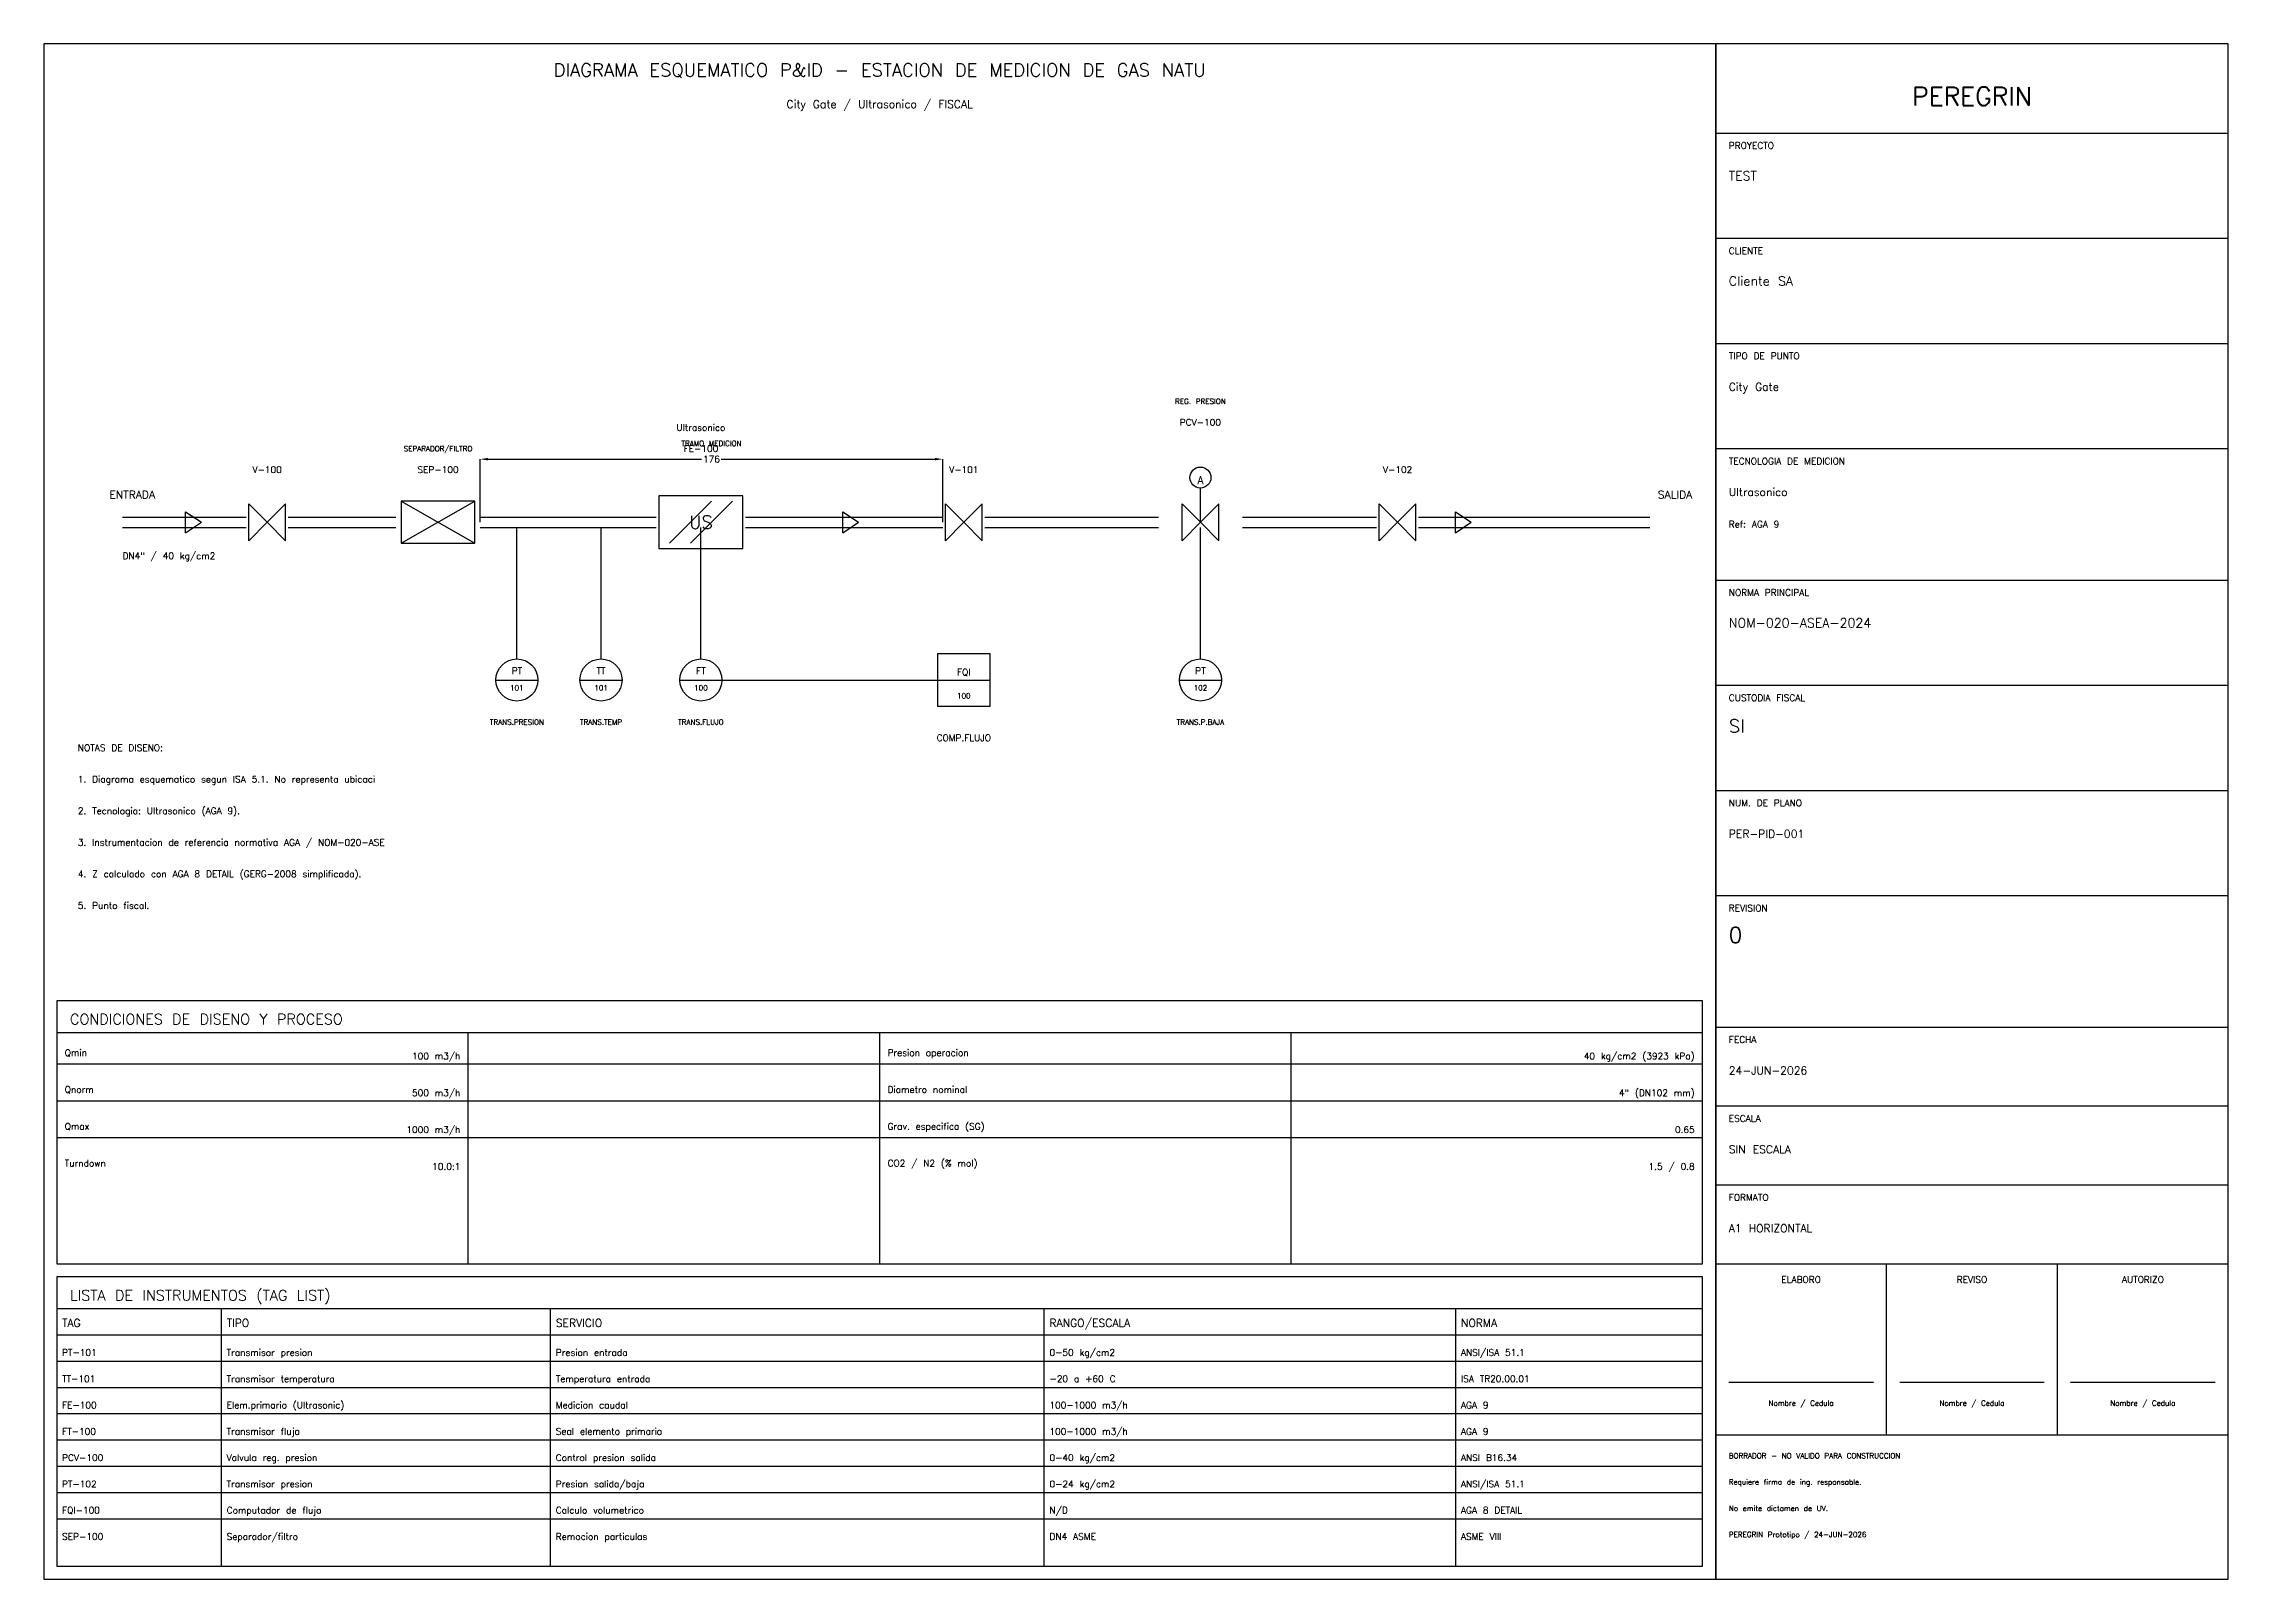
# Model space of a CAD drawing. Header units: metres. Extents: x 5 to 836, y 5 to 589.
import ezdxf
from ezdxf.enums import TextEntityAlignment as Align

# ---------------------------------------------------------------- set-up
doc = ezdxf.new("R2010")
doc.units = ezdxf.units.M
for name, color, linetype in [('ANOTACIONES', 8, 'Continuous'), ('BORDE', 7, 'Continuous'), ('COTAS', 1, 'Continuous'), ('DATOS', 7, 'Continuous'), ('INSTRUMENTOS', 3, 'Continuous'), ('PROCESO', 5, 'Continuous'), ('TAGLIST', 7, 'Continuous'), ('TITULO', 7, 'Continuous'), ('VALVULAS', 2, 'Continuous')]:
    doc.layers.add(name, color=color, linetype=linetype)
doc.styles.get("Standard").update_dxf_attribs({"font": 'txt.shx'})
doc.dimstyles.get("Standard").update_dxf_attribs({"dimtxt": 2.5, "dimasz": 2.5, "dimexe": 1.25, "dimexo": 0.625, "dimtad": 1, "dimcen": 2.5, "dimazin": 3, "dimtfac": 1, "dimtmove": 0, "dimatfit": 3})

# ---------------------------------------------------------------- blocks, each defined once
blk = doc.blocks.new('ISA_GATE_VALVE')
for p, q in [((-7, 7), (0, 0)), ((-7, -7), (-7, 7)), ((-7, -7), (0, 0)), ((7, 7), (0, 0)), ((7, -7), (0, 0)), ((7, -7), (7, 7))]:
    blk.add_line(p, q)
blk = doc.blocks.new('ISA_STRAINER')
for p, q in [((14, 8), (-14, 8)), ((-14, 8), (-14, -8)), ((-14, -8), (14, 8)), ((-14, 8), (14, -8)), ((14, -8), (14, 8)), ((-14, -8), (14, -8))]:
    blk.add_line(p, q)
blk = doc.blocks.new('ISA_ULTRASONIC')
for p, q in [((16, 10), (-16, 10)), ((-16, 10), (-16, -10)), ((16, -10), (16, 10)), ((-12, -8), (4, 8)), ((-4, -8), (12, 8)), ((-16, -10), (16, -10))]:
    blk.add_line(p, q)
blk.add_text('US', height=5).set_placement((0, 0), align=Align.MIDDLE_CENTER)
blk = doc.blocks.new('ISA_CONTROL_VALVE')
for p, q in [((0, 0), (0, 13)), ((-7, 7), (0, 0)), ((-7, -7), (-7, 7)), ((-7, -7), (0, 0)), ((7, 7), (0, 0)), ((7, -7), (0, 0)), ((7, -7), (7, 7))]:
    blk.add_line(p, q)
blk.add_circle((0, 17), 4)
blk.add_text('A', height=3).set_placement((0, 16), align=Align.MIDDLE_CENTER)
blk = doc.blocks.new('ISA_BUBBLE')
blk.add_line((-8, 0), (8, 0))
blk.add_circle((0, 0), 8)
for tag, height, p in [('TAG_TOP', 2.5, (0, 3.5)), ('TAG_BOT', 2, (0, -3))]:
    blk.add_attdef(tag, text='', height=height).set_placement(p, align=Align.MIDDLE_CENTER)
blk = doc.blocks.new('*U1')
blk.add_blockref('ISA_BUBBLE', (0, 0)).add_auto_attribs({'TAG_TOP': 'PT', 'TAG_BOT': '101'})
blk = doc.blocks.new('*U2')
blk.add_blockref('ISA_BUBBLE', (0, 0)).add_auto_attribs({'TAG_TOP': 'TT', 'TAG_BOT': '101'})
blk = doc.blocks.new('*U3')
blk.add_blockref('ISA_BUBBLE', (0, 0)).add_auto_attribs({'TAG_TOP': 'FT', 'TAG_BOT': '100'})
blk = doc.blocks.new('*U4')
blk.add_blockref('ISA_BUBBLE', (0, 0)).add_auto_attribs({'TAG_TOP': 'PT', 'TAG_BOT': '102'})
blk = doc.blocks.new('_CLOSEDFILLED')
at = {"color": 0, "linetype": 'BYBLOCK'}
blk.add_solid([(-1, 0.16), (0, 0), (-1, -0.16)], dxfattribs=at)
blk = doc.blocks.new('*D5')
for p, q in [((171, 407), (171, 431)), ((174, 431), (255.25, 431)), ((262.75, 431), (344, 431)), ((347, 407), (347, 431))]:
    blk.add_line(p, q)
at = {"layer": 'Defpoints'}
for p in [(171, 431), (171, 407), (347, 407)]:
    blk.add_point(p, dxfattribs=at)
at = {"xscale": 3, "yscale": 3, "rotation": 180}
blk.add_blockref('_CLOSEDFILLED', (171, 431), dxfattribs=at)
at = {"xscale": 3, "yscale": 3}
blk.add_blockref('_CLOSEDFILLED', (347, 431), dxfattribs=at)
at = {"insert": (259, 431), "char_height": 2.5, "attachment_point": 5}
blk.add_mtext('176', dxfattribs=at)

msp = doc.modelspace()

# ---------------------------------------------------------------- linework, layer by layer
at = {"layer": 'ANOTACIONES'}
for p, q in [((10, 201), (636, 201)), ((10, 187), (636, 187)), ((10, 173), (636, 173)), ((10, 98), (636, 98)), ((10, 88), (636, 88)), ((10, 78), (636, 78)), ((646, 80), (701, 80)), ((711, 80), (766, 80)), ((776, 80), (831, 80)), ((10, 68), (636, 68)), ((10, 58), (636, 58)), ((10, 48), (636, 48)), ((10, 38), (636, 38)), ((10, 28), (636, 28))]:
    msp.add_line(p, q, dxfattribs=at)
at = {"layer": 'BORDE'}
for p, q in [((836, 589), (5, 589)), ((5, 589), (5, 5)), ((641, 5), (641, 589)), ((836, 5), (836, 589)), ((5, 5), (836, 5))]:
    msp.add_line(p, q, dxfattribs=at)
at = {"layer": 'DATOS'}
for p, q in [((636, 225), (10, 225)), ((10, 225), (10, 125)), ((636, 125), (636, 225)), ((10, 213), (636, 213)), ((166.5, 125), (166.5, 213)), ((323, 125), (323, 213)), ((479.5, 125), (479.5, 213)), ((10, 125), (636, 125))]:
    msp.add_line(p, q, dxfattribs=at)
at = {"layer": 'INSTRUMENTOS'}
for p, q in [((185, 355), (185, 405)), ((217, 355), (217, 405)), ((255, 355), (255, 405)), ((445, 355), (445, 405)), ((365, 357), (345, 357)), ((345, 357), (345, 337)), ((365, 337), (365, 357)), ((255, 347), (345, 347)), ((345, 347), (365, 347)), ((345, 337), (365, 337))]:
    msp.add_line(p, q, dxfattribs=at)
at = {"layer": 'PROCESO'}
for p, q in [((35, 409), (82, 409)), ((59, 411), (65, 407)), ((59, 403), (59, 411)), ((98, 409), (139, 409)), ((171, 409), (238, 409)), ((272, 409), (347, 409)), ((309, 411), (315, 407)), ((309, 403), (309, 411)), ((363, 409), (429, 409)), ((461, 409), (512, 409)), ((528, 409), (616, 409)), ((542, 411), (548, 407)), ((542, 403), (542, 411)), ((35, 405), (82, 405)), ((59, 403), (65, 407)), ((98, 405), (139, 405)), ((171, 405), (238, 405)), ((272, 405), (347, 405)), ((309, 403), (315, 407)), ((363, 405), (429, 405)), ((461, 405), (512, 405)), ((528, 405), (616, 405)), ((542, 403), (548, 407))]:
    msp.add_line(p, q, dxfattribs=at)
at = {"layer": 'TAGLIST'}
for p, q in [((636, 120), (10, 120)), ((10, 120), (10, 10)), ((636, 10), (636, 120)), ((10, 108), (636, 108)), ((72.6, 10), (72.6, 108)), ((197.8, 10), (197.8, 108)), ((385.6, 10), (385.6, 108)), ((542.1, 10), (542.1, 108)), ((10, 98), (636, 98)), ((10, 10), (636, 10))]:
    msp.add_line(p, q, dxfattribs=at)
at = {"layer": 'TITULO'}
for p, q in [((836, 589), (641, 589)), ((641, 589), (641, 5)), ((836, 5), (836, 589)), ((641, 555), (836, 555)), ((641, 515), (836, 515)), ((641, 475), (836, 475)), ((641, 435), (836, 435)), ((641, 385), (836, 385)), ((641, 345), (836, 345)), ((641, 305), (836, 305)), ((641, 265), (836, 265)), ((641, 215), (836, 215)), ((641, 185), (836, 185)), ((641, 155), (836, 155)), ((641, 125), (836, 125)), ((706, 60), (706, 125)), ((771, 60), (771, 125)), ((641, 60), (836, 60)), ((641, 5), (836, 5))]:
    msp.add_line(p, q, dxfattribs=at)

# ---------------------------------------------------------------- block references
at = {"layer": 'INSTRUMENTOS'}
for name, p in [('*U1', (185, 347)), ('*U2', (217, 347)), ('*U3', (255, 347)), ('*U4', (445, 347))]:
    msp.add_blockref(name, p, dxfattribs=at)
at = {"layer": 'PROCESO'}
msp.add_blockref('ISA_ULTRASONIC', (255, 407), dxfattribs=at)
at = {"layer": 'VALVULAS'}
for name, p in [('ISA_CONTROL_VALVE', (445, 407)), ('ISA_GATE_VALVE', (90, 407)), ('ISA_STRAINER', (155, 407)), ('ISA_GATE_VALVE', (355, 407)), ('ISA_GATE_VALVE', (520, 407))]:
    msp.add_blockref(name, p, dxfattribs=at)

# ---------------------------------------------------------------- texts
at = {"layer": 'ANOTACIONES'}
for s, height, p in [('City Gate / Ultrasonico / FISCAL', 3, (323, 566)), ('REG. PRESION', 2, (445, 453)), ('Ultrasonico', 2.5, (255, 443)), ('PCV-100', 2.5, (445, 445)), ('SEPARADOR/FILTRO', 2, (155, 435)), ('FE-100', 2.5, (255, 435)), ('V-100', 2.5, (90, 427)), ('SEP-100', 2.5, (155, 427)), ('V-101', 2.5, (355, 427)), ('V-102', 2.5, (520, 427)), ('TRANS.PRESION', 2, (185, 331)), ('TRANS.TEMP', 2, (217, 331)), ('TRANS.FLUJO', 2, (255, 331)), ('COMP.FLUJO', 2.5, (355, 325)), ('TRANS.P.BAJA', 2, (445, 331)), ('ELABORO', 2.5, (673.5, 119)), ('REVISO', 2.5, (738.5, 119)), ('AUTORIZO', 2.5, (803.5, 119)), ('Nombre / Cedula', 2, (673.5, 72)), ('Nombre / Cedula', 2, (738.5, 72)), ('Nombre / Cedula', 2, (803.5, 72))]:
    msp.add_text(s, height=height, dxfattribs=at).set_placement(p, align=Align.MIDDLE_CENTER)
for s, height, p in [('PROYECTO', 2.5, (646, 549)), ('CLIENTE', 2.5, (646, 509)), ('TIPO DE PUNTO', 2.5, (646, 469)), ('TECNOLOGIA DE MEDICION', 2.5, (646, 429)), ('ENTRADA', 3, (30, 416)), ('SALIDA', 3, (619, 416)), ('Ref: AGA 9', 2.5, (646, 405)), ('DN4" / 40 kg/cm2', 2.5, (35, 393)), ('NORMA PRINCIPAL', 2.5, (646, 379)), ('CUSTODIA FISCAL', 2.5, (646, 339)), ('NOTAS DE DISENO:', 2.5, (18, 320)), ('1. Diagrama esquematico segun ISA 5.1. No representa ubicaci', 2.5, (18, 308)), ('NUM. DE PLANO', 2.5, (646, 299)), ('2. Tecnologia: Ultrasonico (AGA 9).', 2.5, (18, 296)), ('3. Instrumentacion de referencia normativa AGA / NOM-020-ASE', 2.5, (18, 284)), ('4. Z calculado con AGA 8 DETAIL (GERG-2008 simplificada).', 2.5, (18, 272)), ('5. Punto fiscal.', 2.5, (18, 260)), ('REVISION', 2.5, (646, 259)), ('FECHA', 2.5, (646, 209)), ('Qmin', 2.5, (13, 204)), ('Presion operacion', 2.5, (326, 204)), ('Qnorm', 2.5, (13, 190)), ('Diametro nominal', 2.5, (326, 190)), ('Qmax', 2.5, (13, 176)), ('Grav. especifica (SG)', 2.5, (326, 176)), ('ESCALA', 2.5, (646, 179)), ('Turndown', 2.5, (13, 162)), ('CO2 / N2 (% mol)', 2.5, (326, 162)), ('FORMATO', 2.5, (646, 149)), ('PT-101', 2.5, (12, 90)), ('Transmisor presion', 2.5, (74.6, 90)), ('Presion entrada', 2.5, (199.8, 90)), ('0-50 kg/cm2', 2.5, (387.6, 90)), ('ANSI/ISA 51.1', 2.5, (544.1, 90)), ('TT-101', 2.5, (12, 80)), ('Transmisor temperatura', 2.5, (74.6, 80)), ('Temperatura entrada', 2.5, (199.8, 80)), ('-20 a +60 C', 2.5, (387.6, 80)), ('ISA TR20.00.01', 2.5, (544.1, 80)), ('FE-100', 2.5, (12, 70)), ('Elem.primario (Ultrasonic)', 2.5, (74.6, 70)), ('Medicion caudal', 2.5, (199.8, 70)), ('100-1000 m3/h', 2.5, (387.6, 70)), ('AGA 9', 2.5, (544.1, 70)), ('FT-100', 2.5, (12, 60)), ('Transmisor flujo', 2.5, (74.6, 60)), ('Seal elemento primario', 2.5, (199.8, 60)), ('100-1000 m3/h', 2.5, (387.6, 60)), ('AGA 9', 2.5, (544.1, 60)), ('PCV-100', 2.5, (12, 50)), ('Valvula reg. presion', 2.5, (74.6, 50)), ('Control presion salida', 2.5, (199.8, 50)), ('0-40 kg/cm2', 2.5, (387.6, 50)), ('ANSI B16.34', 2.5, (544.1, 50)), ('BORRADOR - NO VALIDO PARA CONSTRUCCION', 2, (646, 51)), ('PT-102', 2.5, (12, 40)), ('Transmisor presion', 2.5, (74.6, 40)), ('Presion salida/baja', 2.5, (199.8, 40)), ('0-24 kg/cm2', 2.5, (387.6, 40)), ('ANSI/ISA 51.1', 2.5, (544.1, 40)), ('Requiere firma de ing. responsable.', 2, (646, 41)), ('FQI-100', 2.5, (12, 30)), ('Computador de flujo', 2.5, (74.6, 30)), ('Calculo volumetrico', 2.5, (199.8, 30)), ('N/D', 2.5, (387.6, 30)), ('AGA 8 DETAIL', 2.5, (544.1, 30)), ('No emite dictamen de UV.', 2, (646, 31)), ('SEP-100', 2.5, (12, 20)), ('Separador/filtro', 2.5, (74.6, 20)), ('Remocion particulas', 2.5, (199.8, 20)), ('DN4 ASME', 2.5, (387.6, 20)), ('ASME VIII', 2.5, (544.1, 20)), ('PEREGRIN Prototipo / 24-JUN-2026', 2, (646, 21))]:
    msp.add_text(s, height=height, dxfattribs=at).set_placement(p)
at = {"layer": 'COTAS'}
msp.add_text('TRAMO MEDICION', height=2, dxfattribs=at).set_placement((259, 437), align=Align.MIDDLE_CENTER)
at = {"layer": 'DATOS'}
msp.add_text('CONDICIONES DE DISENO Y PROCESO', height=4, dxfattribs=at).set_placement((15, 216))
for s, p in [('100 m3/h', (163.5, 204)), ('40 kg/cm2 (3923 kPa)', (633, 204)), ('500 m3/h', (163.5, 190)), ('4" (DN102 mm)', (633, 190)), ('1000 m3/h', (163.5, 176)), ('0.65', (633, 176)), ('10.0:1', (163.5, 162)), ('1.5 / 0.8', (633, 162))]:
    msp.add_text(s, height=2.5, dxfattribs=at).set_placement(p, align=Align.MIDDLE_RIGHT)
at = {"layer": 'INSTRUMENTOS'}
for s, height, p in [('FQI', 2.5, (355, 350)), ('100', 2, (355, 341))]:
    msp.add_text(s, height=height, dxfattribs=at).set_placement(p, align=Align.MIDDLE_CENTER)
at = {"layer": 'PROCESO'}
msp.add_text('DIAGRAMA ESQUEMATICO P&ID - ESTACION DE MEDICION DE GAS NATU', height=5, dxfattribs=at).set_placement((323, 579), align=Align.MIDDLE_CENTER)
at = {"layer": 'TAGLIST'}
for s, height, p in [('LISTA DE INSTRUMENTOS (TAG LIST)', 4, (15, 111)), ('TAG', 3, (12, 101)), ('TIPO', 3, (74.6, 101)), ('SERVICIO', 3, (199.8, 101)), ('RANGO/ESCALA', 3, (387.6, 101)), ('NORMA', 3, (544.1, 101))]:
    msp.add_text(s, height=height, dxfattribs=at).set_placement(p)
at = {"layer": 'TITULO'}
msp.add_text('PEREGRIN', height=7, dxfattribs=at).set_placement((738.5, 569), align=Align.MIDDLE_CENTER)
for s, height, p in [('TEST', 3.5, (646, 537)), ('Cliente SA', 3.5, (646, 497)), ('City Gate', 3, (646, 457)), ('Ultrasonico', 3, (646, 417)), ('NOM-020-ASEA-2024', 3.5, (646, 367)), ('SI', 5, (646, 327)), ('PER-PID-001', 3, (646, 287)), ('0', 6, (646, 247)), ('24-JUN-2026', 3, (646, 197)), ('SIN ESCALA', 3, (646, 167)), ('A1 HORIZONTAL', 3, (646, 137))]:
    msp.add_text(s, height=height, dxfattribs=at).set_placement(p)

# ---------------------------------------------------------------- dimensions: what is measured, and where the dimension line sits
dim = msp.add_linear_dim(base=(171, 431), p1=(171, 407), p2=(347, 407), dimstyle='Standard', override={"dimtxt": 2.5, "dimasz": 3})
dim.commit()
dim.dimension.update_dxf_attribs({"geometry": '*D5', "text_midpoint": (259, 431)})

doc.saveas('drawing.dxf')
